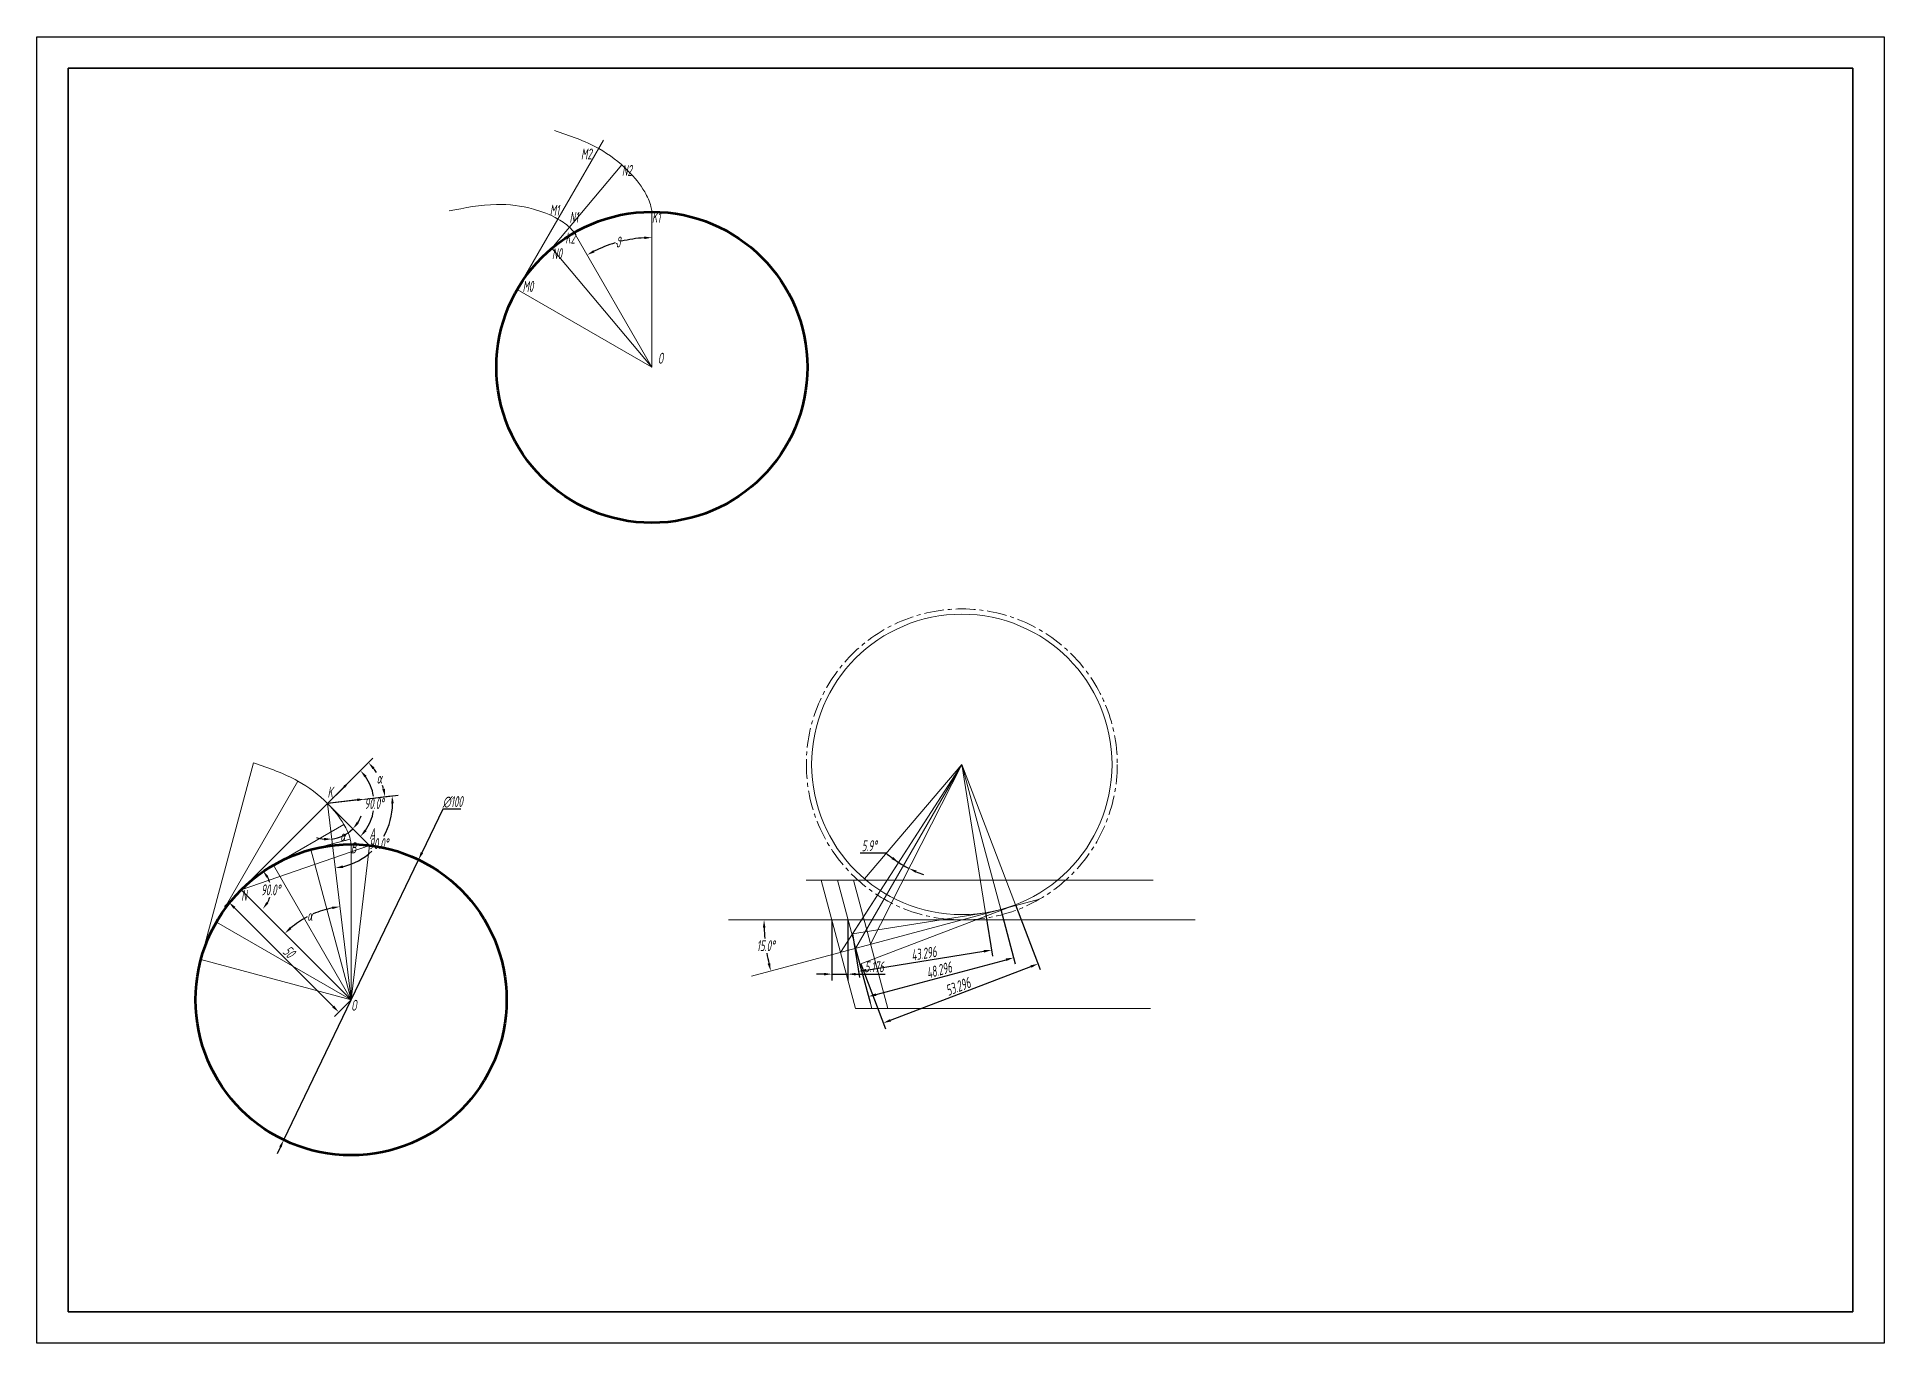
# Model space of a CAD drawing. Header units: millimetres. Extents: x 0 to 594, y 0 to 420.
import ezdxf
from ezdxf import colors
from ezdxf.entities.mleader import LeaderData, LeaderLine
from ezdxf.math import Vec2, Vec3

# ---------------------------------------------------------------- set-up
doc = ezdxf.new("R2010")
doc.units = ezdxf.units.MM
doc.header["$LTSCALE"] = 0.1
doc.header["$PDMODE"] = 35
doc.linetypes.add('CENTER', pattern=[50.8, 31.75, -6.35, 6.35, -6.35])
for name, color, linetype, lineweight in [('剖面线', 8, 'Continuous', 18), ('文字', 1, 'Continuous', 18), ('标注', 5, 'Continuous', 18), ('细实线', 250, 'Continuous', 18), ('轮廓线', 7, 'Continuous', 53), ('轴线', 6, 'CENTER', 18), ('辅助线', 4, 'Continuous', 18)]:
    doc.layers.add(name, color=color, linetype=linetype, lineweight=lineweight)
doc.styles.add('GB', font='gbeitc.shx', dxfattribs={"width": 0.7, "bigfont": 'gbcbig.shx'})
doc.styles.get("Standard").update_dxf_attribs({"font": 'simfang.ttf'})
doc.dimstyles.new('机械', dxfattribs={"dimtxt": 3.5, "dimasz": 2.5, "dimexe": 2, "dimexo": 0, "dimtad": 1, "dimdec": 3, "dimdsep": 46, "dimtxsty": 'GB', "dimcen": 2.5, "dimadec": 1, "dimazin": 0, "dimtm": 1e-09, "dimtfac": 0.7, "dimtdec": 3, "dimtmove": 0, "dimatfit": 3, "dimfxl": 1, "dimtolj": 1, "dimarcsym": 0})
doc.dimstyles.new('机械$2', dxfattribs={"dimtxt": 3.5, "dimasz": 2.5, "dimexe": 2, "dimexo": 0, "dimtad": 1, "dimtih": 1, "dimtoh": 1, "dimdec": 3, "dimdsep": 46, "dimtxsty": 'GB', "dimcen": 2.5, "dimadec": 1, "dimazin": 0, "dimtm": 1e-09, "dimtfac": 0.7, "dimtdec": 3, "dimtmove": 0, "dimatfit": 3, "dimfxl": 1, "dimtolj": 1, "dimarcsym": 0})
doc.dimstyles.new('机械$3', dxfattribs={"dimtxt": 3.5, "dimasz": 2.5, "dimexe": 2, "dimexo": 0, "dimtad": 1, "dimtoh": 1, "dimdec": 3, "dimdsep": 46, "dimtxsty": 'GB', "dimcen": 2.5, "dimadec": 1, "dimazin": 0, "dimtm": 1e-09, "dimtfac": 0.7, "dimtdec": 3, "dimtmove": 0, "dimatfit": 3, "dimfxl": 1, "dimtolj": 1, "dimarcsym": 0})

# ---------------------------------------------------------------- blocks, each defined once
blk = doc.blocks.new('A2图框')
for p, q in [((0, 0), (0, 420)), ((0, 420), (594, 420)), ((594, 420), (594, 0)), ((594, 0), (0, 0))]:
    blk.add_line(p, q)
at = {"lineweight": 35}
for p, q in [((584, 410), (10, 410)), ((10, 410), (10, 10)), ((584, 10), (584, 410)), ((10, 10), (584, 10))]:
    blk.add_line(p, q, dxfattribs=at)
blk = doc.blocks.new('*D29')
at = {"layer": 'Defpoints', "color": 0, "ltscale": 2, "transparency": 16777216}
for p in [(122.71, 155.43), (79.37, 65.31)]:
    blk.add_point(p, dxfattribs=at)
at = {"layer": '标注', "color": 0, "lineweight": -2, "ltscale": 2, "transparency": 16777216}
for p, q in [((130.51, 171.64), (123.8, 157.68)), ((136.34, 171.64), (130.51, 171.64)), ((79.37, 65.31), (122.71, 155.43)), ((78.29, 63.06), (77.2, 60.81))]:
    blk.add_line(p, q, dxfattribs=at)
at = {"layer": '标注', "color": 0, "ltscale": 2, "transparency": 16777216}
for points in [[(123.42, 157.87), (124.17, 157.5), (122.71, 155.43)], [(77.91, 63.24), (78.66, 62.88), (79.37, 65.31)]]:
    blk.add_solid(points, dxfattribs=at)
at = {"layer": '标注', "color": 0, "ltscale": 2, "transparency": 16777216, "insert": (133.74, 174.02), "char_height": 3.5, "attachment_point": 5, "style": 'GB'}
blk.add_mtext('\\A1;∅100', dxfattribs=at)
blk = doc.blocks.new('*D35')
at = {"layer": 'Defpoints', "color": 0, "ltscale": 2, "transparency": 16777216}
for p in [(65.69, 145.73), (61.72, 141.76), (101.04, 110.37)]:
    blk.add_point(p, dxfattribs=at)
at = {"layer": '标注', "color": 0, "lineweight": -2, "ltscale": 2, "transparency": 16777216}
for p, q in [((65.69, 145.73), (60.31, 140.35)), ((95.31, 108.18), (63.49, 140)), ((101.04, 110.37), (95.66, 104.99))]:
    blk.add_line(p, q, dxfattribs=at)
at = {"layer": '标注', "color": 0, "ltscale": 2, "transparency": 16777216}
for points in [[(63.78, 140.29), (63.19, 139.7), (61.72, 141.76)], [(95.6, 108.47), (95.01, 107.88), (97.08, 106.41)]]:
    blk.add_solid(points, dxfattribs=at)
at = {"layer": '标注', "color": 0, "ltscale": 2, "transparency": 16777216, "insert": (81.08, 125.77), "char_height": 3.5, "attachment_point": 5, "rotation": 315, "style": 'GB'}
blk.add_mtext('\\A1;50', dxfattribs=at)
blk = doc.blocks.new('*D39')
at = {"layer": 'Defpoints', "color": 0, "ltscale": 2, "transparency": 16777216}
for p in [(100.53, 180.57), (110.99, 179.73), (93.45, 173.5), (105.44, 174.94), (65.69, 145.73)]:
    blk.add_point(p, dxfattribs=at)
at = {"layer": '标注', "color": 0, "lineweight": -2, "ltscale": 2, "transparency": 16777216}
for p, q in [((100.53, 180.57), (108.03, 188.07)), ((105.44, 174.94), (113.92, 175.96))]:
    blk.add_line(p, q, dxfattribs=at)
for start, end in [(32.2022, 37.29829), (14.55562, 18.03645)]:
    blk.add_arc((93.45, 173.5), 18.61, start, end, dxfattribs=at)
at = {"layer": '标注', "color": 0, "ltscale": 2, "transparency": 16777216}
for points in [[(107.95, 184.5), (108.57, 185.05), (106.62, 186.66)], [(111.88, 178.25), (111.06, 178.1), (111.93, 175.72)]]:
    blk.add_solid(points, dxfattribs=at)
at = {"layer": '标注', "color": 0, "ltscale": 2, "transparency": 16777216, "insert": (110.19, 181.63), "char_height": 3.5, "attachment_point": 5, "style": 'GB'}
blk.add_mtext('\\A1;α', dxfattribs=at)
blk = doc.blocks.new('*D41')
at = {"layer": 'Defpoints', "color": 0, "ltscale": 2, "transparency": 16777216}
for p in [(93.45, 173.5), (93.45, 173.5), (97.31, 162.65), (106.92, 160.03), (101.04, 110.37)]:
    blk.add_point(p, dxfattribs=at)
at = {"layer": '标注', "color": 0, "lineweight": -2, "ltscale": 2, "transparency": 16777216}
for start, end in [(327.46238, 339.92477), (251.92914, 264.39152), (276.85391, 315)]:
    blk.add_arc((93.45, 173.5), 11.52, start, end, dxfattribs=at)
at = {"layer": '标注', "color": 0, "ltscale": 2, "transparency": 16777216}
for points in [[(103.49, 167.04), (102.84, 167.56), (101.6, 165.35)], [(92.32, 162.45), (92.33, 161.62), (94.83, 162.06)]]:
    blk.add_solid(points, dxfattribs=at)
at = {"layer": '标注', "color": 0, "ltscale": 2, "transparency": 16777216, "insert": (98.49, 163.14), "char_height": 3.5, "attachment_point": 5, "style": 'GB'}
blk.add_mtext('\\A1;α', dxfattribs=at)
blk = doc.blocks.new('*D42')
at = {"layer": 'Defpoints', "color": 0, "ltscale": 2, "transparency": 16777216}
for p in [(93.45, 173.5), (65.69, 145.73), (90.93, 138.82), (255.65, 136.07), (260.82, 136.07), (260.82, 118.63), (101.04, 110.37), (101.04, 110.37)]:
    blk.add_point(p, dxfattribs=at)
at = {"layer": '标注', "color": 0, "lineweight": -2, "ltscale": 2, "transparency": 16777216}
for p, q in [((255.65, 136.07), (255.65, 116.63)), ((260.82, 136.07), (260.82, 116.63)), ((253.15, 118.63), (250.65, 118.63)), ((255.65, 118.63), (260.82, 118.63)), ((263.32, 118.63), (272.74, 118.63))]:
    blk.add_line(p, q, dxfattribs=at)
for start, end in [(118.03519, 130.25358), (101.60033, 113.8558)]:
    blk.add_arc((101.04, 110.37), 30.19, start, end, dxfattribs=at)
at = {"layer": '标注', "color": 0, "ltscale": 2, "transparency": 16777216}
for points in [[(94.9, 140.35), (95.04, 139.53), (97.44, 140.34)], [(81.82, 133.1), (81.25, 133.72), (79.7, 131.72)], [(253.15, 119.04), (253.15, 118.21), (255.65, 118.63)], [(263.32, 119.04), (263.32, 118.21), (260.82, 118.63)]]:
    blk.add_solid(points, dxfattribs=at)
at = {"layer": '标注', "color": 0, "ltscale": 2, "transparency": 16777216, "char_height": 3.5, "attachment_point": 5, "style": 'GB'}
for s, insert in [('\\A1;α', (87.84, 137.52)), ('\\A1;5.176', (269.28, 121))]:
    blk.add_mtext(s, dxfattribs=dict(at, insert=insert))
blk = doc.blocks.new('*D43')
at = {"layer": 'Defpoints', "color": 0, "ltscale": 2, "transparency": 16777216}
for p in [(100.53, 180.57), (93.45, 173.5), (107.92, 169.62), (106.92, 160.03), (65.69, 145.73), (305.04, 138.38), (262.28, 131.56), (306.96, 126.36)]:
    blk.add_point(p, dxfattribs=at)
at = {"layer": '标注', "color": 0, "lineweight": -2, "ltscale": 2, "transparency": 16777216}
for p, q in [((100.53, 180.57), (105.46, 185.5)), ((305.04, 138.38), (307.27, 124.39)), ((262.28, 131.56), (264.52, 117.56)), ((266.67, 119.93), (304.49, 125.97))]:
    blk.add_line(p, q, dxfattribs=at)
for start, end in [(9.1272, 35.42185), (324.57815, 350.8728)]:
    blk.add_arc((93.45, 173.5), 14.97, start, end, dxfattribs=at)
at = {"layer": '标注', "color": 0, "ltscale": 2, "transparency": 16777216}
for points in [[(105.34, 181.91), (105.97, 182.44), (104.04, 184.08)], [(105.97, 164.55), (105.34, 165.09), (104.04, 162.91)], [(304.42, 126.38), (304.56, 125.56), (306.96, 126.36)], [(266.61, 120.34), (266.74, 119.52), (264.2, 119.54)]]:
    blk.add_solid(points, dxfattribs=at)
at = {"layer": '标注', "color": 0, "ltscale": 2, "transparency": 16777216, "insert": (108.43, 173.5), "char_height": 3.5, "attachment_point": 5, "style": 'GB'}
blk.add_mtext('\\A1;90.0°', dxfattribs=at)
at = {"layer": '标注', "color": 0, "ltscale": 2, "transparency": 16777216, "insert": (285.21, 125.29), "char_height": 3.5, "attachment_point": 5, "rotation": 9.06874, "style": 'GB'}
blk.add_mtext('\\A1;43.296', dxfattribs=at)
blk = doc.blocks.new('*D44')
at = {"layer": 'Defpoints', "color": 0, "ltscale": 2, "transparency": 16777216}
for p in [(93.45, 173.5), (93.45, 173.5), (105.44, 174.94), (105.99, 156.77), (314.68, 140.96), (264.9, 121.92), (321.95, 121.95), (101.04, 110.37)]:
    blk.add_point(p, dxfattribs=at)
at = {"layer": '标注', "color": 0, "lineweight": -2, "ltscale": 2, "transparency": 16777216}
for p, q in [((105.44, 174.94), (116.2, 176.23)), ((314.68, 140.96), (322.67, 120.08)), ((264.9, 121.92), (272.89, 101.04)), ((274.51, 103.8), (319.62, 121.06))]:
    blk.add_line(p, q, dxfattribs=at)
for start, end in [(329.73063, 359.99829), (283.70953, 313.00692)]:
    blk.add_arc((93.45, 173.5), 20.91, start, end, dxfattribs=at)
at = {"layer": '标注', "color": 0, "ltscale": 2, "transparency": 16777216}
for points in [[(113.94, 173.47), (114.78, 173.52), (114.21, 175.99)], [(98.48, 152.78), (98.33, 153.6), (95.95, 152.74)], [(319.47, 121.45), (319.77, 120.67), (321.95, 121.95)], [(274.36, 104.19), (274.66, 103.41), (272.17, 102.91)]]:
    blk.add_solid(points, dxfattribs=at)
at = {"layer": '标注', "color": 0, "ltscale": 2, "transparency": 16777216, "insert": (109.9, 160.58), "char_height": 3.5, "attachment_point": 5, "style": 'GB'}
blk.add_mtext('\\A1;90.0°', dxfattribs=at)
at = {"layer": '标注', "color": 0, "ltscale": 2, "transparency": 16777216, "insert": (296.22, 114.65), "char_height": 3.5, "attachment_point": 5, "rotation": 20.93126, "style": 'GB'}
blk.add_mtext('\\A1;53.296', dxfattribs=at)
blk = doc.blocks.new('*D40')
at = {"layer": 'Defpoints', "color": 0, "ltscale": 2, "transparency": 16777216}
for p in [(322.43, 142.77), (309.93, 139.42), (222.43, 136.07), (372.43, 136.07), (234.06, 130.53), (263.28, 126.92), (314.08, 123.92), (229.77, 117.94)]:
    blk.add_point(p, dxfattribs=at)
at = {"layer": '标注', "color": 0, "lineweight": -2, "ltscale": 2, "transparency": 16777216}
for p, q in [((309.93, 139.42), (314.6, 121.99)), ((263.28, 126.92), (267.95, 109.49)), ((269.85, 112.06), (311.67, 123.27))]:
    blk.add_line(p, q, dxfattribs=at)
for start, end in [(182.25204, 185.34706), (189.66365, 192.74796)]:
    blk.add_arc((297.43, 136.07), 63.61, start, end, dxfattribs=at)
at = {"layer": '标注', "color": 0, "ltscale": 2, "transparency": 16777216}
for points in [[(233.45, 133.57), (234.28, 133.58), (233.82, 136.07)], [(235.79, 122.14), (234.98, 121.94), (235.99, 119.61)], [(311.56, 123.67), (311.78, 122.87), (314.08, 123.92)], [(269.74, 112.47), (269.95, 111.66), (267.43, 111.42)]]:
    blk.add_solid(points, dxfattribs=at)
at = {"layer": '标注', "color": 0, "ltscale": 2, "transparency": 16777216, "insert": (234.36, 127.77), "char_height": 3.5, "attachment_point": 5, "style": 'GB'}
blk.add_mtext('\\A1;15.0°', dxfattribs=at)
at = {"layer": '标注', "color": 0, "ltscale": 2, "transparency": 16777216, "insert": (290.14, 119.96), "char_height": 3.5, "attachment_point": 5, "rotation": 15, "style": 'GB'}
blk.add_mtext('\\A1;48.296', dxfattribs=at)
blk = doc.blocks.new('*D45')
at = {"layer": 'Defpoints', "color": 0, "ltscale": 2, "transparency": 16777216}
for p in [(297.43, 186.07), (297.43, 186.07), (101.09, 180.39), (279.32, 153.22), (66.44, 145.73), (66.44, 145.73), (74.87, 143.48), (262.28, 131.56), (268.1, 128.23), (101.61, 110.57)]:
    blk.add_point(p, dxfattribs=at)
at = {"layer": '标注', "color": 0, "lineweight": -2, "ltscale": 2, "transparency": 16777216}
blk.add_line((273.09, 157.53), (264.75, 157.53), dxfattribs=at)
for centre, radius, start, end in [((297.43, 186.07), 37.51, 229.54962, 237.19339), ((297.43, 186.07), 37.51, 229.55387, 233.37363), ((297.43, 186.07), 37.51, 237.19339, 243.11365), ((66.44, 145.73), 8.73, 15.78677, 28.53522), ((297.43, 186.07), 37.51, 246.93341, 250.75317), ((66.44, 145.73), 8.73, 331.46478, 344.21323)]:
    blk.add_arc(centre, radius, start, end, dxfattribs=at)
at = {"layer": '标注', "color": 0, "ltscale": 2, "transparency": 16777216}
for points in [[(275.29, 156.32), (274.81, 155.63), (277.11, 154.55)], [(73.77, 149.66), (74.44, 150.15), (72.61, 151.91)], [(282.56, 151.19), (282.91, 151.94), (280.47, 152.62)], [(74.44, 141.32), (73.77, 141.81), (72.61, 139.56)]]:
    blk.add_solid(points, dxfattribs=at)
at = {"layer": '标注', "color": 0, "ltscale": 2, "transparency": 16777216, "char_height": 3.5, "attachment_point": 5, "style": 'GB'}
for s, insert in [('\\A1;5.9°', (267.67, 159.91)), ('\\A1;90.0°', (75.17, 145.73))]:
    blk.add_mtext(s, dxfattribs=dict(at, insert=insert))
blk = doc.blocks.new('*D47')
at = {"layer": 'Defpoints', "color": 0, "ltscale": 2, "transparency": 16777216}
for p in [(197.77, 363.76), (172.77, 357.07), (190.52, 354.84), (197.77, 313.76), (197.77, 313.76)]:
    blk.add_point(p, dxfattribs=at)
at = {"layer": '标注', "color": 0, "lineweight": -2, "ltscale": 2, "transparency": 16777216}
for start, end in [(106.39297, 116.56558), (93.43442, 103.61605)]:
    blk.add_arc((197.77, 313.76), 41.71, start, end, dxfattribs=at)
at = {"layer": '标注', "color": 0, "ltscale": 2, "transparency": 16777216}
for points in [[(179.31, 350.71), (178.91, 351.44), (176.91, 349.89)], [(195.25, 355.82), (195.28, 354.99), (197.77, 355.48)]]:
    blk.add_solid(points, dxfattribs=at)
at = {"layer": '标注', "color": 0, "ltscale": 2, "transparency": 16777216, "insert": (186.97, 354.06), "char_height": 3.5, "attachment_point": 5, "style": 'GB'}
blk.add_mtext('\\A1;θ', dxfattribs=at)

msp = doc.modelspace()

# ---------------------------------------------------------------- linework, layer by layer
at = {"layer": '剖面线', "ltscale": 2}
for p, q in [((297.4273, 186.0732), (262.2847, 131.5563)), ((273.6294, 107.604), (262.5841, 148.8258)), ((262.2847, 131.5563), (305.0397, 138.3806))]:
    msp.add_line(p, q, dxfattribs=at)
at = {"layer": '文字', "ltscale": 2}
for p, q in [((52.745, 123.3137), (69.6847, 186.5336)), ((297.4273, 186.0732), (263.2767, 126.9225)), ((57.7401, 135.3728), (83.9201, 180.7179)), ((76.0413, 153.6741), (98.7139, 166.7641)), ((88.1004, 158.6691), (100.7443, 162.057)), ((101.0413, 110.3728), (88.1004, 158.6691)), ((101.0413, 110.3728), (101.0413, 160.3728)), ((101.0413, 110.3728), (76.0413, 153.6741)), ((268.4531, 107.604), (257.4077, 148.8258)), ((101.0413, 110.3728), (57.7401, 135.3728)), ((101.0413, 110.3728), (52.745, 123.3137))]:
    msp.add_line(p, q, dxfattribs=at)
for points in [[(197.7651, 363.7638), (197.4681, 365.4481), (195.4376, 370.1551), (190.1778, 376.8873), (180.6438, 384.1089), (166.4085, 389.9246)], [(197.7651, 363.7638), (197.4681, 365.4481), (195.4376, 370.1551), (190.1778, 376.8873), (180.6438, 384.1089), (166.4085, 389.9246)], [(197.7651, 363.7638), (197.4681, 365.4481), (195.4376, 370.1551), (190.1778, 376.8873), (180.6438, 384.1089), (166.4085, 389.9246)], [(172.7651, 357.0651), (171.6657, 358.3752), (167.5538, 361.4364), (159.6326, 364.6367), (147.7651, 366.1238), (132.5291, 364.0427)], [(172.7651, 357.0651), (171.6658, 358.3752), (167.5538, 361.4364), (159.6326, 364.6367), (147.7651, 366.1238), (132.5291, 364.0427)], [(172.7651, 357.0651), (171.6657, 358.3752), (167.5538, 361.4364), (159.6326, 364.6367), (147.7651, 366.1238), (132.5291, 364.0427)], [(101.0413, 160.3728), (100.7443, 162.057), (98.7139, 166.7641), (93.4541, 173.4962), (83.9201, 180.7179), (69.6847, 186.5336)]]:
    msp.add_spline(points, degree=3, dxfattribs=at)
at = {"layer": '标注', "ltscale": 2}
for p, q in [((297.4273, 186.0732), (266.162, 149.2626)), ((268.1015, 128.2346), (297.4273, 186.0732)), ((297.4273, 186.0732), (309.9273, 139.4225)), ((314.681, 140.964), (297.4273, 186.0732)), ((297.4273, 186.0732), (305.0397, 138.3806)), ((65.686, 145.7281), (100.5251, 180.5673)), ((105.435, 174.9363), (93.4541, 173.4962)), ((106.9249, 160.0254), (93.4541, 173.4962)), ((93.4541, 173.4962), (101.0413, 110.3728)), ((65.686, 145.7281), (106.9249, 160.0254)), ((106.9249, 160.0254), (101.0413, 110.3728)), ((247.4077, 148.8258), (358.9845, 148.8258)), ((101.0413, 110.3728), (65.686, 145.7281)), ((322.4273, 142.7719), (229.7697, 117.9444)), ((222.4273, 136.0732), (372.4273, 136.0732)), ((263.2767, 107.604), (358.0562, 107.604))]:
    msp.add_line(p, q, dxfattribs=at)
msp.add_circle((297.4273, 186.0732), 48.2963, dxfattribs=at)
at = {"layer": '细实线', "ltscale": 2}
for p, q in [((154.4638, 338.7638), (182.1893, 386.7857)), ((165.6257, 352.0661), (188.0992, 378.8489)), ((197.7651, 363.7638), (197.7651, 313.7638)), ((197.7651, 313.7638), (172.7651, 357.0651)), ((197.7651, 313.7638), (165.6257, 352.0661)), ((197.7651, 313.7638), (154.4638, 338.7638)), ((258.447, 125.6284), (297.4273, 186.0732)), ((263.2767, 107.604), (252.2313, 148.8258))]:
    msp.add_line(p, q, dxfattribs=at)
at = {"layer": '轮廓线', "ltscale": 2}
for centre in [(197.7651, 313.7638), (101.0413, 110.3728)]:
    msp.add_circle(centre, 50, dxfattribs=at)
at = {"layer": '轴线', "ltscale": 2}
msp.add_circle((297.4273, 186.0732), 50, dxfattribs=at)
at = {"layer": '辅助线', "ltscale": 2}
msp.add_line((264.9018, 121.924), (314.681, 140.964), dxfattribs=at)

# ---------------------------------------------------------------- block references
at = {"ltscale": 2}
msp.add_blockref('A2图框', (0, 0), dxfattribs=at)

# ---------------------------------------------------------------- texts
at = {"layer": '标注', "ltscale": 2, "char_height": 3.5, "attachment_point": 1, "style": 'GB'}
for s, width, insert in [('M2', 5.695491, (174.9483, 384.1089)), ('N2', 3.932422, (188.1222, 378.8286)), ('M1', 2.652264, (164.9015, 366.0302)), ('N1', 2.855151, (171.2638, 363.7306)), ('K1', 3.698785, (197.7651, 363.7638)), ('K2', 2.852314, (169.9128, 357.0651)), ('N0', 3.017117, (165.6257, 352.0661)), ('M0', 6.723216, (156.1688, 341.5082)), ('K', 3.120526, (93.4541, 178.9011)), ('B', 4.539416, (100.947, 160.9876)), ('A', 5.562444, (106.9249, 165.5879)), ('N', 7.704646, (65.686, 145.7281)), ('O', 7.75679, (101.0413, 110.3728))]:
    msp.add_mtext_dynamic_manual_height_columns(s, width=width, gutter_width=17.5, heights=[0], dxfattribs=dict(at, insert=insert))
at = {"layer": '细实线', "ltscale": 2, "insert": (199.6459, 318.4329), "char_height": 3.5, "attachment_point": 1, "style": 'GB'}
msp.add_mtext_dynamic_manual_height_columns('O', width=8.853948, gutter_width=17.5, heights=[0], dxfattribs=at)

# ---------------------------------------------------------------- dimensions: what is measured, and where the dimension line sits
at = {"layer": '标注', "ltscale": 2}
for base, line1, line2, text, picture, middle in [((190.5216, 354.8434), ((197.7651, 363.7638), (197.7651, 313.7638)), ((197.7651, 313.7638), (172.7651, 357.0651)), 'θ', '*D47', (186.9689, 354.0558)), ((110.9914, 179.7304), ((105.435, 174.9363), (93.4541, 173.4962)), ((65.686, 145.7281), (100.5251, 180.5673)), 'α', '*D39', (110.1932, 181.634)), ((90.9303, 138.8162), ((93.4541, 173.4962), (101.0413, 110.3728)), ((101.0413, 110.3728), (65.686, 145.7281)), 'α', '*D42', (87.8428, 137.5216)), ((97.3115, 162.645), ((106.9249, 160.0254), (93.4541, 173.4962)), ((93.4541, 173.4962), (101.0413, 110.3728)), 'α', '*D41', (98.4893, 163.1389))]:
    dim = msp.add_angular_dim_2l(base=base, line1=line1, line2=line2, text=text, dimstyle='机械$2', dxfattribs=at)
    dim.commit()
    dim.dimension.update_dxf_attribs({"geometry": picture, "text_midpoint": middle})
for base, line1, line2, picture, middle in [((107.9162, 169.6211), ((106.9249, 160.0254), (93.4541, 173.4962)), ((65.686, 145.7281), (100.5251, 180.5673)), '*D43', (108.4263, 173.4962)), ((279.3241, 153.2248), ((268.1015, 128.2346), (297.4273, 186.0732)), ((297.4273, 186.0732), (262.2847, 131.5563)), '*D45', (267.6716, 159.9069)), ((105.9931, 156.7678), ((93.4541, 173.4962), (101.0413, 110.3728)), ((105.435, 174.9363), (93.4541, 173.4962)), '*D44', (109.8955, 160.5831)), ((234.0609, 130.5293), ((222.4273, 136.0732), (372.4273, 136.0732)), ((322.4273, 142.7719), (229.7697, 117.9444)), '*D40', (234.363, 127.7706))]:
    dim = msp.add_angular_dim_2l(base=base, line1=line1, line2=line2, dimstyle='机械$2', dxfattribs=at)
    dim.commit()
    dim.dimension.update_dxf_attribs({"geometry": picture, "text_midpoint": middle})
for p1, p2, distance, picture, middle in [((262.2847, 131.5563), (305.0397, 138.3806), -12.172, '*D43', (285.2064, 125.2939)), ((264.9018, 121.924), (314.681, 140.964), -20.3574, '*D44', (296.2156, 114.6482)), ((101.0413, 110.3728), (65.686, 145.7281), 5.607, '*D35', (81.0783, 125.7651)), ((263.2767, 126.9225), (309.9273, 139.4225), -16.0525, '*D40', (290.142, 119.9611))]:
    dim = msp.add_aligned_dim(p1=p1, p2=p2, distance=distance, dimstyle='机械', dxfattribs=at)
    dim.commit()
    dim.dimension.update_dxf_attribs({"geometry": picture, "text_midpoint": middle})
dim = msp.add_linear_dim(base=(260.8248, 118.6283), p1=(255.6484, 136.0732), p2=(260.8248, 136.0732), dimstyle='机械', dxfattribs=at)
dim.commit()
dim.dimension.update_dxf_attribs({"geometry": '*D42', "text_midpoint": (269.2826, 121.0033)})
dim = msp.add_diameter_dim_2p(p1=(79.369, 65.3138), p2=(122.7136, 155.4318), dimstyle='机械$3', dxfattribs=at)
dim.commit()
dim.dimension.update_dxf_attribs({"geometry": '*D29', "text_midpoint": (133.7377, 171.6403), "dimtype": 163})

# ---------------------------------------------------------------- leaders
ml = msp.add_multileader_mtext('Standard', dxfattribs=at)
ml.set_content('')
ml.set_leader_properties()
ml.build(insert=Vec2(0, 0))
ml.multileader.update_dxf_attribs({"has_dogleg": 0, "dogleg_length": 0, "arrow_head_size": 2.5})
ctx = ml.context
ctx.base_point, ctx.arrow_head_size, ctx.plane_origin = Vec3(93.4541, 173.4962), 2.5, Vec3(100.5251, 180.5673)
notes = []
notes.append((ctx, [(0, (1, 1, 0), (93.4541, 173.4962), (-1, 0), 0, [(0, [(100.5251, 180.5673)], 0, [])])]))
ctx.mtext, ml.multileader.dxf.content_type = None, 0
ml = msp.add_multileader_mtext('Standard', dxfattribs=at)
ml.set_content('')
ml.set_leader_properties()
ml.build(insert=Vec2(0, 0))
ml.multileader.update_dxf_attribs({"has_dogleg": 0, "dogleg_length": 0, "arrow_head_size": 2.5})
ctx = ml.context
ctx.base_point, ctx.arrow_head_size, ctx.plane_origin = Vec3(93.4541, 173.4962), 2.5, Vec3(105.435, 174.9363)
notes.append((ctx, [(0, (1, 1, 0), (93.4541, 173.4962), (-1, 0), 0, [(0, [(105.435, 174.9363)], 0, [])])]))
ctx.mtext, ml.multileader.dxf.content_type = None, 0
for ctx, leaders in notes:
    for number, flags, end, landing, length, lines in leaders:
        leader = LeaderData()
        leader.index, (leader.has_last_leader_line, leader.has_dogleg_vector, leader.attachment_direction) = number, flags
        leader.last_leader_point, leader.dogleg_vector, leader.dogleg_length = Vec3(end), Vec3(landing), length
        for number, points, colour, breaks in lines:
            line = LeaderLine()
            line.index, line.vertices, line.color, line.breaks = number, Vec3.list(points), colors.encode_raw_color(colour), breaks
            leader.lines.append(line)
        ctx.leaders.append(leader)

doc.saveas('drawing.dxf')
